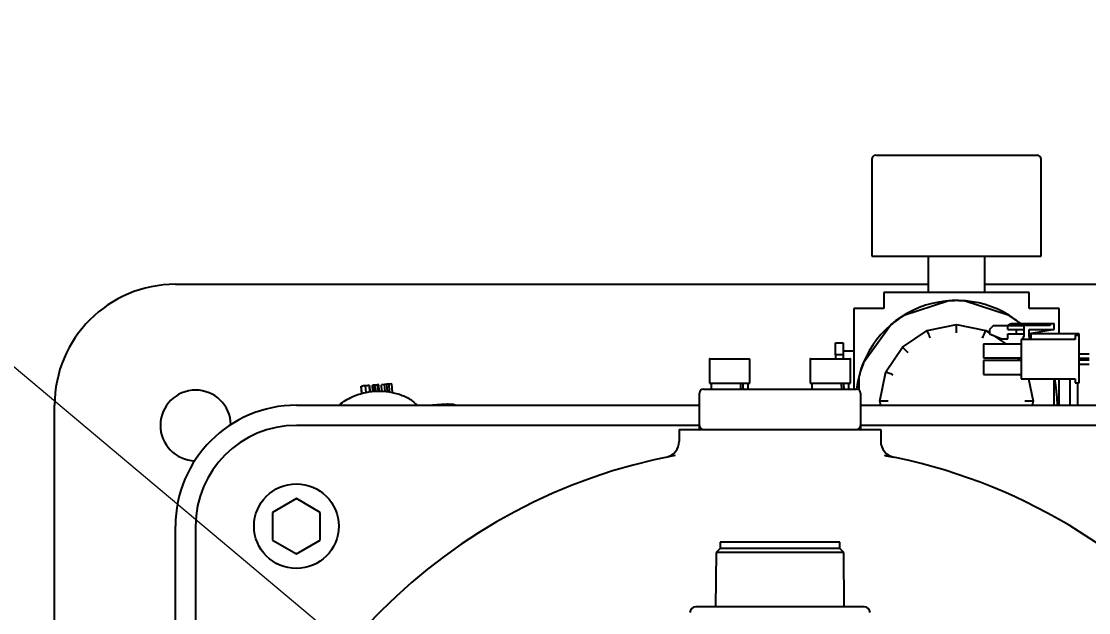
# Model space of a CAD drawing. Header units: millimetres. Extents: x 0 to 420, y 0 to 297.
# Drawn here: x 71.45 to 97.93, y 78.42 to 93.08 of the extents above; entities that cross this region are included whole.
import ezdxf

# ---------------------------------------------------------------- set-up
doc = ezdxf.new("R2010")
doc.units = ezdxf.units.MM
doc.linetypes.add('PHANTOM', pattern=[12.7, 6.35, -1.27, 1.27, -1.27, 1.27, -1.27])
doc.layers.get('0').update_dxf_attribs({"lineweight": 18})
for name, color, linetype, lineweight in [('双点划线层', 7, 'PHANTOM', 18), ('标注层', 7, 'Continuous', 15), ('细实线层', 7, 'Continuous', 18)]:
    doc.layers.add(name, color=color, linetype=linetype, lineweight=lineweight)
doc.styles.add('SLDTEXTSTYLE6', font='', dxfattribs={"width": 0.7})
doc.styles.get('SLDTEXTSTYLE6').set_extended_font_data('宋体')
doc.dimstyles.new('SLDDIMSTYLE0', dxfattribs={"dimtxt": 3, "dimasz": 3, "dimexe": 0, "dimexo": 0.0625, "dimgap": 0.75, "dimtad": 1, "dimdec": 4, "dimlfac": 10, "dimzin": 12, "dimdsep": 46, "dimtxsty": 'SLDTEXTSTYLE6', "dimcen": 0.09, "dimdle": 6, "dimazin": 3, "dimtfac": 1, "dimtdec": 3, "dimtofl": 0, "dimtmove": 0, "dimatfit": 3, "dimfxl": 1, "dimfrac": 2, "dimtolj": 1, "dimarcsym": 0})
doc.dimstyles.new('SLDDIMSTYLE8', dxfattribs={"dimtxt": 3, "dimasz": 3, "dimexe": 0, "dimexo": 0.0625, "dimgap": 0.75, "dimtad": 1, "dimdec": 1, "dimlfac": 10, "dimrnd": 1e-09, "dimzin": 12, "dimdsep": 46, "dimtxsty": 'SLDTEXTSTYLE6', "dimcen": 0, "dimdle": 6, "dimadec": 0, "dimazin": 3, "dimtfac": 1, "dimtdec": 3, "dimtofl": 0, "dimtmove": 0, "dimatfit": 3, "dimfxl": 1, "dimfrac": 2, "dimtolj": 1, "dimarcsym": 0})

# ---------------------------------------------------------------- blocks, each defined once
blk = doc.blocks.new('*X27')
at = {"layer": '标注层', "transparency": 16777216}
blk.add_hatch(color=256, dxfattribs=at).paths.add_polyline_path([(233.011, 96.215), (229.978, 96.097), (230.154, 95.191)], flags=0)
blk.add_line((233.011, 96.215), (90.275, 68.561), dxfattribs=at)
at = {"layer": '标注层', "transparency": 16777216, "insert": (154.888, 85.018), "char_height": 3, "width": 21.26774, "attachment_point": 1, "rotation": 10.9646, "style": 'SLDTEXTSTYLE6'}
blk.add_mtext('R1453.9', dxfattribs=at)
blk = doc.blocks.new('*X28')
at = {"layer": '标注层', "transparency": 16777216}
for points in [[(64.149, 90.483), (66.517, 92.383), (65.836, 93.007)], [(124.38, 68.561), (124.71, 71.578), (123.788, 71.538)]]:
    blk.add_hatch(color=256, dxfattribs=at).paths.add_polyline_path(points, flags=0)
blk.add_arc((90.275, 68.561), 34.105, 0, 140, dxfattribs=at)
at = {"layer": '标注层', "transparency": 16777216, "insert": (99.161, 105.736), "char_height": 3, "width": 12.0331, "attachment_point": 1, "rotation": 340, "style": 'SLDTEXTSTYLE6'}
blk.add_mtext('140%%D', dxfattribs=at)
blk = doc.blocks.new('*X30')
at = {"layer": '标注层', "transparency": 16777216}
blk.add_hatch(color=0, dxfattribs=at).paths.add_polyline_path([(127.834, 97.02), (128.429, 96.217), (125.721, 94.832)], flags=0)
at = {"layer": '标注层', "color": 0, "lineweight": -2, "transparency": 16777216}
blk.add_line((145.51, 109.499), (128.132, 96.619), dxfattribs=at)
at = {"layer": '标注层', "color": 0, "transparency": 16777216, "insert": (139.631, 107.942), "char_height": 3, "width": 17.5776, "attachment_point": 5, "rotation": 36.5442, "style": 'SLDTEXTSTYLE6'}
blk.add_mtext('R441.2', dxfattribs=at)

msp = doc.modelspace()

# ---------------------------------------------------------------- linework, layer by layer
at = {"color": 161, "linetype": 'Continuous', "lineweight": 25, "true_color": 0x67adff}
for p, q in [((92.55515788, 89.66092317), (92.55515788, 87.26092427)), ((92.6551579, 89.76092338), (96.65515781, 89.76092338)), ((96.75515801, 87.26092427), (96.75515801, 89.66092317)), ((92.55515788, 87.26092427), (96.75515801, 87.26092427)), ((93.95515792, 87.26092427), (93.95515792, 86.36092394)), ((95.35515778, 86.36092394), (95.35515778, 87.26092427)), ((75.27515725, 86.56092434), (93.95515792, 86.56092434)), ((92.85515793, 86.36092394), (92.85515793, 85.96092313)), ((96.45515777, 86.36092394), (92.85515793, 86.36092394)), ((95.35515778, 86.56092434), (101.27515778, 86.56092434)), ((96.45515777, 85.96092313), (96.45515777, 86.36092394)), ((94.46392492, 86.14858388), (93.34765844, 85.78588664)), ((95.96265726, 85.78588664), (94.84639079, 86.14858388)), ((92.85515793, 85.96092313), (92.1051579, 85.96092313)), ((92.1051579, 85.96092313), (92.1051579, 83.96092354)), ((97.20515818, 85.96092313), (96.45515777, 85.96092313)), ((97.20515818, 85.33616512), (97.20515818, 85.96092313)), ((93.03823695, 85.56107878), (92.34834634, 84.61152612)), ((93.92805942, 85.41629463), (94.65515785, 85.56092381)), ((94.65515785, 85.35700589), (94.65515785, 85.56092381)), ((94.65515785, 85.56092381), (95.38225629, 85.41629463)), ((95.92764549, 85.53616404), (96.01464555, 85.58616488)), ((96.01464555, 85.58616488), (96.97764576, 85.58616488)), ((96.97764576, 85.58616488), (96.97764576, 85.53616404)), ((96.97764576, 85.58616488), (97.07764596, 85.58616488)), ((97.07764596, 85.43616532), (97.07764596, 85.58616488)), ((93.311655, 85.00442653), (93.92805942, 85.41629463)), ((95.38225629, 85.41629463), (95.47264561, 85.35589873)), ((95.57264582, 85.53616404), (95.47264561, 85.43616532)), ((95.47264561, 85.43616532), (95.47264561, 85.33616512)), ((95.47264561, 85.33616512), (95.77764556, 85.20616441)), ((95.55420749, 85.30140071), (95.87633074, 85.08616536)), ((95.57264582, 85.53616404), (95.92764549, 85.53616404)), ((95.92764549, 85.43616532), (95.92764549, 85.53616404)), ((95.92764549, 85.53616404), (96.32764556, 85.53616404)), ((95.92764549, 85.43616532), (96.32764556, 85.43616532)), ((95.92764549, 85.33616512), (96.14264578, 85.33616512)), ((95.92764549, 85.20616441), (95.92764549, 85.33616512)), ((96.14264578, 85.33616512), (96.14264578, 85.43616532)), ((96.14264578, 85.33616512), (96.32764556, 85.33616512)), ((96.32764556, 85.53616404), (96.32764556, 85.43616532)), ((96.97764576, 85.53616404), (96.32764556, 85.53616404)), ((96.32764556, 85.43616532), (96.32764556, 85.26616543)), ((96.45764552, 85.26616543), (96.45764552, 85.43616532)), ((96.45764552, 85.43616532), (97.07764596, 85.43616532)), ((96.45764552, 85.33866405), (97.04264537, 85.43616532)), ((96.49764583, 85.25061308), (96.45764552, 85.3056684)), ((96.49764583, 85.28616428), (96.49764583, 85.19616424)), ((96.51896641, 85.32712161), (96.50188223, 85.34603714)), ((97.69764603, 85.33616512), (96.54764593, 85.33616512)), ((97.59764582, 85.29616444), (97.59764582, 85.19616424)), ((97.59764582, 85.29616444), (97.69764603, 85.29616444)), ((97.69764603, 85.29616444), (97.69764603, 85.33616512)), ((97.69764603, 84.11616533), (97.69764603, 85.29616444)), ((91.65515783, 85.11092364), (91.84515778, 85.11092364)), ((91.65515783, 84.81092303), (91.65515783, 85.11092364)), ((91.84515778, 85.11092364), (91.84515778, 84.81092303)), ((95.32764577, 85.08616536), (95.32764577, 84.74016487)), ((95.32764577, 85.08616536), (96.25764549, 85.08616536)), ((95.77764556, 85.20616441), (95.92764549, 85.20616441)), ((96.25764549, 85.19616424), (96.25764549, 84.21616404)), ((97.59764582, 85.19616424), (96.25764549, 85.19616424)), ((91.84515778, 84.81092303), (91.65515783, 84.81092303)), ((91.65515783, 84.81092303), (91.65515783, 84.71292405)), ((91.84515778, 84.91092323), (92.1051579, 84.91092323)), ((91.84515778, 84.81092303), (91.84515778, 84.71292405)), ((92.89978672, 84.38802212), (93.311655, 85.00442653)), ((97.94764579, 84.83116477), (97.69764603, 84.83116477)), ((88.52515783, 84.70292389), (88.52515783, 84.11292433)), ((88.53515782, 84.71292405), (89.51515783, 84.71292405)), ((89.52515786, 84.11292433), (89.52515786, 84.70292389)), ((91.02515783, 84.70292389), (91.02515783, 84.11292433)), ((91.03515786, 84.71292405), (92.01515787, 84.71292405)), ((92.02515785, 84.11292433), (92.02515785, 84.70292389)), ((95.32764577, 84.74016487), (96.25764549, 84.74016487)), ((95.32764577, 84.67216491), (95.32764577, 84.32616442)), ((96.25764549, 84.67216491), (95.32764577, 84.67216491)), ((96.17523462, 84.74016487), (96.22067087, 84.67216491)), ((97.69764603, 84.73116457), (97.94764579, 84.73116457)), ((97.94764579, 84.68116521), (97.69764603, 84.68116521)), ((97.69764603, 84.58116501), (97.94764579, 84.58116501)), ((92.23015778, 84.24777984), (92.23015778, 83.94443988)), ((92.75515791, 83.66092294), (92.89978672, 84.38802212)), ((95.32764577, 84.32616442), (96.25764549, 84.32616442)), ((96.25764549, 84.32469516), (96.22213304, 84.30998623)), ((79.89767626, 83.85525047), (79.88476441, 84.03552323)), ((79.90239174, 83.85652303), (79.88954619, 84.03586595)), ((80.00403554, 83.88029187), (79.99236495, 84.04323011)), ((80.10139078, 83.89682769), (80.09040192, 84.05025153)), ((80.10615021, 83.89748483), (80.0951837, 84.05059426)), ((80.19150183, 84.0574935), (80.16213537, 84.05538946)), ((80.17288879, 83.90526175), (80.16213537, 84.05538946)), ((80.20222172, 83.9078322), (80.19150183, 84.0574935)), ((80.24044544, 84.06099974), (80.21952272, 84.05950069)), ((80.23024485, 83.90980958), (80.21952272, 84.05950069)), ((80.25119067, 83.91098379), (80.24044544, 84.06099974)), ((80.32279, 84.06689762), (80.30022368, 84.06528085)), ((80.31113804, 83.91290306), (80.30022368, 84.06528085)), ((80.33380792, 83.91307443), (80.32279, 84.06689762)), ((80.46356798, 84.07698124), (80.38503439, 84.07135605)), ((80.39645166, 83.91195386), (80.38503439, 84.07135605)), ((80.52055523, 84.08106267), (80.46356798, 84.07698124)), ((80.47573254, 83.90714227), (80.46356798, 84.07698124)), ((80.57385892, 84.08488034), (80.52055523, 84.08106267)), ((80.53343803, 83.90120267), (80.52055523, 84.08106267)), ((80.64223066, 84.08977686), (80.57385892, 84.08488034)), ((80.58755234, 83.8937059), (80.57385892, 84.08488034)), ((80.65716908, 83.88121127), (80.64223066, 84.08977686)), ((88.3751579, 83.96092354), (88.77515788, 83.96092354)), ((88.52515783, 84.11292433), (89.02515782, 84.11292433)), ((88.5649119, 84.11292433), (88.5649119, 83.96092354)), ((88.77515788, 83.96092354), (91.77515781, 83.96092354)), ((89.02515782, 84.11292433), (89.52515786, 84.11292433)), ((89.48540384, 83.96092354), (89.48540384, 84.11292433)), ((91.02515783, 84.11292433), (91.52515786, 84.11292433)), ((91.06491184, 84.11292433), (91.06491184, 83.96092354)), ((91.52515786, 84.11292433), (92.02515785, 84.11292433)), ((91.77515781, 83.96092354), (92.17515778, 83.96092354)), ((91.98540379, 83.96092354), (91.98540379, 84.11292433)), ((96.25764549, 84.21616404), (97.59764582, 84.21616404)), ((96.44471355, 84.21616404), (96.55515761, 83.66092294)), ((97.08015755, 83.56092422), (97.08015755, 84.21616404)), ((97.20515818, 83.56092422), (97.20515818, 84.21616404)), ((97.46515811, 84.21616404), (97.46515811, 83.56092422)), ((97.59764582, 84.21616404), (97.59764582, 84.11616533)), ((97.59764582, 84.11616533), (97.69764603, 84.11616533)), ((97.6551576, 84.11616533), (97.6551576, 83.56092422)), ((88.27515789, 83.06092321), (88.27515789, 83.86092334)), ((92.2751578, 83.86092334), (92.2751578, 83.06092321)), ((97.16041297, 83.56092422), (97.15352267, 83.75132977)), ((72.27515713, 74.43592361), (72.27515713, 83.56092422)), ((78.27515811, 83.56092422), (88.27515789, 83.56092422)), ((92.2751578, 83.56092422), (101.27515778, 83.56092422)), ((92.95907602, 83.66092294), (92.75515791, 83.66092294)), ((92.7750491, 83.56092422), (92.75515791, 83.66092294)), ((96.55515761, 83.66092294), (96.35123968, 83.66092294)), ((96.55515761, 83.66092294), (96.53526679, 83.56092422)), ((88.27515789, 83.06092321), (78.27515811, 83.06092321)), ((87.77515781, 82.96092301), (87.77515781, 82.66588747)), ((87.77515781, 82.96092301), (88.27515789, 82.96092301)), ((88.27515789, 82.96092301), (88.27515789, 83.06092321)), ((88.27515789, 82.96092301), (92.2751578, 82.96092301)), ((92.2751578, 83.06092321), (92.2751578, 82.96092301)), ((101.27515778, 83.06092321), (92.2751578, 83.06092321)), ((92.2751578, 82.96092301), (92.77515788, 82.96092301)), ((92.77515788, 82.96092301), (92.77515788, 82.66588747)), ((78.27515811, 81.2469229), (77.68106446, 80.9039235)), ((78.86925102, 80.9039235), (78.27515811, 81.2469229)), ((77.68106446, 80.9039235), (77.68106446, 80.21792396)), ((78.86925102, 80.21792396), (78.86925102, 80.9039235)), ((75.27515725, 71.06092366), (75.27515725, 80.56092336)), ((75.77515826, 80.56092336), (75.77515826, 71.06092366)), ((77.68106446, 80.21792396), (78.27515811, 79.87492382)), ((78.27515811, 79.87492382), (78.86925102, 80.21792396)), ((88.78815784, 80.01092373), (88.68815791, 79.91092353)), ((88.78815784, 80.16092329), (88.78815784, 80.01092373)), ((91.76215785, 80.16092329), (88.78815784, 80.16092329)), ((91.76215785, 80.01092373), (88.78815784, 80.01092373)), ((91.76215785, 80.01092373), (91.76215785, 80.16092329)), ((91.86215777, 79.91092353), (91.76215785, 80.01092373)), ((88.68815791, 79.91092353), (88.67815793, 78.56092378)), ((91.86215777, 79.91092353), (88.68815791, 79.91092353)), ((91.87215776, 78.56092378), (91.86215777, 79.91092353)), ((92.36157392, 78.56092378), (88.18874177, 78.56092378))]:
    msp.add_line(p, q, dxfattribs=at)
for points in [[(94.00609531, 85.22789924), (93.99254456, 85.26061325), (93.97940547, 85.29233336), (93.96707736, 85.32209694), (93.95593465, 85.348998), (93.94631632, 85.37221848), (93.93851407, 85.39105504), (93.93276558, 85.40493249), (93.9292448, 85.41343211), (93.92805942, 85.41629463)], [(95.3042204, 85.22789924), (95.31944417, 85.26465296), (95.33408344, 85.29999553), (95.34757495, 85.33256649), (95.35940014, 85.36111414), (95.3691049, 85.38454472), (95.37631631, 85.40195375), (95.38075686, 85.41267513), (95.38225629, 85.41629463)], [(93.45584683, 84.86023395), (93.43080841, 84.88527387), (93.40653032, 84.90955084), (93.38375092, 84.93233024), (93.36316217, 84.95291918), (93.34538956, 84.97069179), (93.33097305, 84.98510866), (93.32035076, 84.99573021), (93.31384547, 85.00223606), (93.311655, 85.00442653)], [(93.08818266, 84.30998623), (93.05546809, 84.32353734), (93.02374743, 84.33667569), (92.9939846, 84.34900343), (92.96708409, 84.36014651), (92.94386305, 84.36976521), (92.92502705, 84.37756746), (92.91114848, 84.38331633), (92.90264886, 84.38683598), (92.89978672, 84.38802212)], [(97.15352267, 83.75132977), (97.12364659, 84.0566039), (97.09271923, 84.21616404)], [(82.04198093, 83.58849882), (82.02370614, 83.5871905), (81.96925506, 83.58328938), (81.8797341, 83.57687741), (81.75696791, 83.56808423), (81.65699229, 83.56092422)], [(82.21908421, 83.56092422), (82.16667086, 83.57780277), (82.04198093, 83.58849882)]]:
    msp.add_lwpolyline(points, dxfattribs=at)
msp.add_circle((78.27515784, 80.56092363), 1.05, dxfattribs=at)
for centre, radius, start, end in [((92.65515784, 89.66092363), 0.1, 90, 180), ((96.65515784, 89.66092363), 0.1, 360, 90), ((75.27515784, 83.56092363), 3, 90, 180), ((94.65515784, 83.66092363), 2.5, 50.362550579, 173.107897421), ((94.65515784, 83.66092363), 2.495, 85.604169155, 94.395830845), ((94.65515784, 83.66092363), 2.495, 121.604169155, 130.395830845), ((94.65515784, 83.66092363), 2.495, 50.501364136, 58.395830845), ((96.54764566, 85.28616475), 0.05, 90, 180), ((96.25764566, 85.26616475), 0.07, 270, 0), ((96.52764566, 85.26616475), 0.07, 180, 244.623066475), ((88.53515784, 84.70292363), 0.01, 90, 180), ((89.51515784, 84.70292363), 0.01, 0, 90), ((91.03515784, 84.70292363), 0.01, 90, 180), ((92.01515784, 84.70292363), 0.01, 0, 90), ((94.65515784, 83.66092363), 2.495, 157.604169155, 166.395830845), ((88.37515784, 83.86092363), 0.1, 90, 180), ((92.17515784, 83.86092363), 0.1, 0, 90), ((75.77515784, 83.06092363), 0.875, 90, 268.584935083), ((75.77515784, 83.06092363), 0.875, 1.415064917, 90), ((78.27515784, 80.56092363), 3, 90, 180), ((78.27515784, 80.56092363), 2.5, 90, 180), ((88.37515784, 83.06092363), 0.1, 180, 270), ((92.17515784, 83.06092363), 0.1, 270, 0), ((87.37515784, 82.66588729), 0.4, 281.618189231, 0), ((93.17515784, 82.66588729), 0.4, 180, 258.381810769), ((90.27515784, 68.56092363), 14, 100.688747795, 169.311252205), ((90.27515784, 68.56092363), 14, 39.050122536, 79.311252205), ((88.18874177, 78.41092363), 0.15, 90, 178), ((92.36157391, 78.41092363), 0.15, 2, 90)]:
    msp.add_arc(centre, radius, start, end, dxfattribs=at)
for centre, start_param, end_param in [((89.02515784, 83.67568236), 4.7637199234, 4.7932281377), ((89.02515784, 84.57683828), 4.5888980924, 4.6184962668), ((91.52515784, 83.67568236), 4.7637199234, 4.7932281377), ((91.52515784, 84.57683828), 4.5888980924, 4.6184962668)]:
    msp.add_ellipse(centre, major_axis=(-0.34706146, 5.16390844), ratio=0.0585375549, start_param=start_param, end_param=end_param, dxfattribs=at)
for points, knots in [([(79.99236495, 84.04323011), (79.97796501, 84.04219834), (79.94929269, 84.04014393), (79.91346297, 84.03757921), (79.89284688, 84.03610218), (79.89064656, 84.0359447), (79.88954619, 84.03586595)], [0, 0, 0, 0, 0.02896461472, 0.05767264507, 0.08037285798, 0.10308214015, 0.10308214015, 0.10308214015, 0.10308214015]), ([(80.09040192, 84.05025153), (80.08905438, 84.05015517), (80.08636366, 84.04996276), (80.05701527, 84.04786173), (80.02511933, 84.04557694), (80.00328004, 84.04401217), (79.99236495, 84.04323011)], [0, 0, 0, 0, 0.027484477264, 0.054880106374, 0.076593148538, 0.098288091085, 0.098288091085, 0.098288091085, 0.098288091085]), ([(80.21952272, 84.05950069), (80.2193652, 84.05948931), (80.21905223, 84.05946671), (80.21184165, 84.05895013), (80.20136317, 84.05820047), (80.1947913, 84.05772932), (80.19150183, 84.0574935)], [0, 0, 0, 0, 0.00789343399, 0.015683089328, 0.021881207654, 0.028092685813, 0.028092685813, 0.028092685813, 0.028092685813]), ([(80.30022368, 84.06528085), (80.29344179, 84.06479508), (80.27989865, 84.06382502), (80.25608972, 84.06211993), (80.24636987, 84.06142396), (80.24044544, 84.06099974)], [0, 0, 0, 0, 0.016867105167, 0.033682860345, 0.059931345895, 0.059931345895, 0.059931345895, 0.059931345895]), ([(79.34280396, 83.56092422), (79.34451714, 83.56302015), (79.3869818, 83.61497169), (79.50239019, 83.68516009), (79.69497469, 83.79372775), (79.93611016, 83.87315999), (80.2176471, 83.91651043), (80.50861825, 83.91548291), (80.69872217, 83.86960007), (80.79372555, 83.84667038)], [0, 0, 0, 0, 0.0081270849, 0.2014457722, 0.3950104874, 0.6754379787, 0.9561028886, 1.2491137412, 1.5418252468, 1.5418252468, 1.5418252468, 1.5418252468]), ([(80.79372555, 83.84667038), (80.89197865, 83.81143001), (81.07486922, 83.74583278), (81.21775293, 83.61472223), (81.28387615, 83.55404734)], [0, 0, 0, 0, 0.30980759694, 0.57668294956, 0.57668294956, 0.57668294956, 0.57668294956]), ([(92.86243286, 82.3194161), (92.89944697, 82.31248879), (93.00554192, 82.2926328), (93.07981386, 82.27705981), (93.09053134, 82.27490194), (93.09460227, 82.27408229)], [0, 0, 0, 0, 0.05900042712, 0.1691151853, 0.23655924496, 0.23655924496, 0.23655924496, 0.23655924496])]:
    msp.add_open_spline(points, degree=3, knots=knots, dxfattribs=at)
at = {"layer": '双点划线层'}
msp.add_circle((90.27515784, 68.56092363), 44.12053834, dxfattribs=at)
at = {"layer": '细实线层'}
msp.add_line((90.27515784, 68.56092363), (44.31249126, 107.12818021), dxfattribs=at)

# ---------------------------------------------------------------- dimensions: what is measured, and where the dimension line sits
at = {"layer": '标注层'}
for mpoint, picture, middle in [((125.72148529, 94.83219641), '*X30', (140.97083413, 106.13434904)), ((233.01102415, 96.21457746), '*X27', (155.62364978, 81.2215437))]:
    dim = msp.add_radius_dim(center=(90.27515784, 68.56092363), mpoint=mpoint, dimstyle='SLDDIMSTYLE8', override={"dimpost": 'R<>', "dimsah": 1, "dimtzin": 12}, dxfattribs=at)
    dim.commit()
    dim.dimension.update_dxf_attribs({"geometry": picture, "text_midpoint": middle, "dimtype": 164})
dim = msp.add_angular_dim_2l(base=(101.93980834, 100.60928748), line1=((44.31249126, 107.12818021), (90.27515784, 68.56092363)), line2=((242.66343596, 68.56092363), (90.27515784, 68.56092363)), dimstyle='SLDDIMSTYLE0', override={"dimtad": 1, "dimtih": 0, "dimtoh": 0, "dimsah": 1, "dimtdec": 2, "dimtzin": 12}, dxfattribs=at)
dim.commit()
dim.dimension.update_dxf_attribs({"geometry": '*X28', "text_midpoint": (101.93980834, 100.60928748), "dimtype": 162})

doc.saveas('drawing.dxf')
